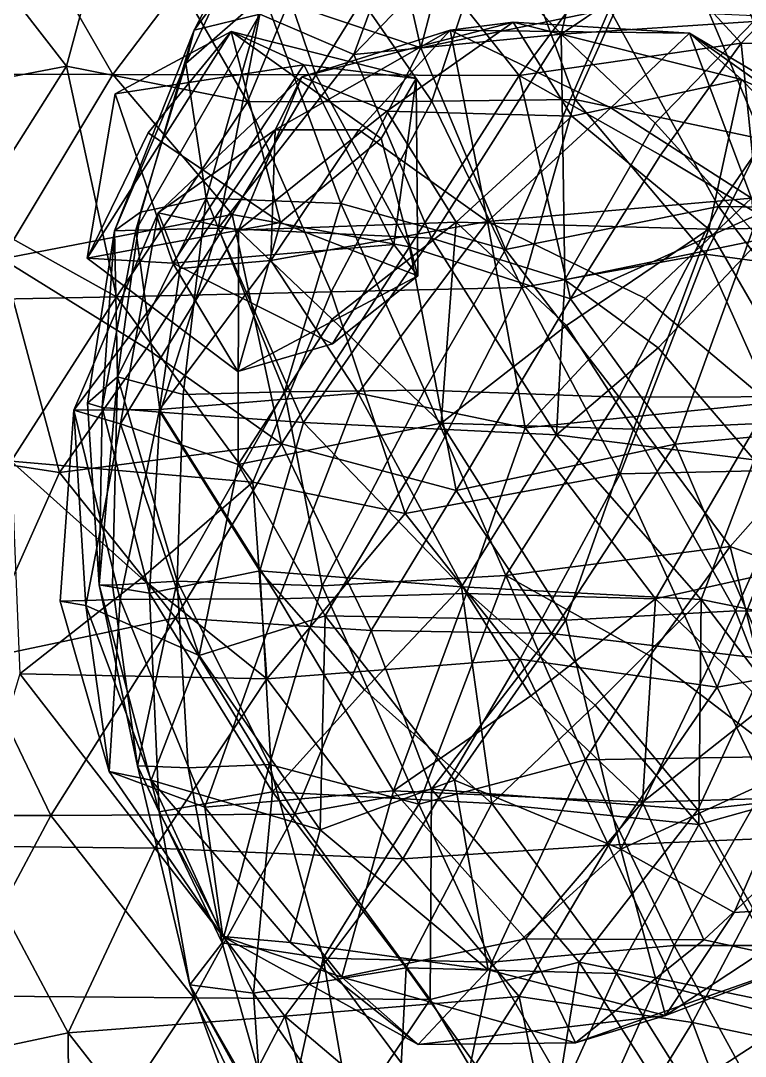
# Model space of a CAD drawing. Extents: x 373697 to 374058, y 6959904 to 6960301.
# Drawn here: x 373857.38 to 373874.76, y 6959919.87 to 6959944.7 of the extents above; entities that cross this region are included whole.
import ezdxf

# ---------------------------------------------------------------- set-up
doc = ezdxf.new("R2010")
doc.units = 0
doc.layers.add('Bht_Fk', color=7, linetype='CONTINUOUS')

msp = doc.modelspace()

# ---------------------------------------------------------------- linework, layer by layer
at = {"layer": 'Bht_Fk'}
for points in [[(373865.793, 6959949.265, 183.222), (373868.383, 6959949.431, 185.658), (373866.975, 6959944.047, 183.814)], [(373868.383, 6959949.431, 185.658), (373871.498, 6959944.982, 186.219), (373866.975, 6959944.047, 183.814)], [(373863.216, 6959945.32, 180.717), (373865.793, 6959949.265, 183.222), (373866.975, 6959944.047, 183.814)], [(373868.121, 6959946.745, 175.989), (373870.343, 6959944.377, 175.537), (373871.479, 6959949.186, 177.752)], [(373870.343, 6959944.377, 175.537), (373874.055, 6959946.879, 177.197), (373871.479, 6959949.186, 177.752)], [(373861.54, 6959944.476, 176.707), (373863.115, 6959944.861, 175.4), (373864.436, 6959948.428, 177.572)], [(373864.436, 6959948.428, 177.572), (373863.513, 6959948.296, 179.377), (373861.54, 6959944.476, 176.707)], [(373858.478, 6959943.61, 151.015), (373859.702, 6959948.144, 151.911), (373855.657, 6959947.233, 149.722)], [(373862.82, 6959942.758, 153.102), (373859.702, 6959948.144, 151.911), (373858.478, 6959943.61, 151.015)], [(373862.82, 6959942.758, 153.102), (373864.472, 6959946.765, 154.245), (373859.702, 6959948.144, 151.911)], [(373861.336, 6959943.672, 178.317), (373863.513, 6959948.296, 179.377), (373863.216, 6959945.32, 180.717)], [(373861.54, 6959944.476, 176.707), (373863.513, 6959948.296, 179.377), (373861.336, 6959943.672, 178.317)], [(373863.115, 6959944.861, 175.4), (373865.37, 6959943.889, 174.628), (373867.007, 6959948.341, 176.857)], [(373867.007, 6959948.341, 176.857), (373865.37, 6959943.889, 174.628), (373868.121, 6959946.745, 175.989)], [(373874.055, 6959946.879, 177.197), (373874.955, 6959944.682, 176.511), (373879.053, 6959948.173, 178.56)], [(373857.041, 6959947.835, 160.244), (373859.584, 6959943.409, 161.074), (373853.677, 6959943.422, 158.659)], [(373859.584, 6959943.409, 161.074), (373857.041, 6959947.835, 160.244), (373862.938, 6959947.841, 162.532)], [(373864.452, 6959943.406, 163.173), (373859.584, 6959943.409, 161.074), (373862.938, 6959947.841, 162.532)], [(373866.588, 6959946.845, 163.871), (373864.452, 6959943.406, 163.173), (373862.938, 6959947.841, 162.532)], [(373867.237, 6959942.774, 155.441), (373868.881, 6959947.68, 157.007), (373864.472, 6959946.765, 154.245)], [(373868.881, 6959947.68, 157.007), (373867.237, 6959942.774, 155.441), (373870.673, 6959942.812, 157.559)], [(373870.673, 6959942.812, 157.559), (373872.784, 6959947.508, 159.751), (373868.881, 6959947.68, 157.007)], [(373875.168, 6959941.857, 160.558), (373872.784, 6959947.508, 159.751), (373870.673, 6959942.812, 157.559)], [(373877.779, 6959947.429, 167.82), (373874.657, 6959944.164, 167.611), (373872.049, 6959947, 165.796)], [(373875.168, 6959941.857, 160.558), (373876.521, 6959946.867, 162.682), (373872.784, 6959947.508, 159.751)], [(373877.779, 6959947.429, 167.82), (373877.963, 6959944.147, 169.888), (373874.657, 6959944.164, 167.611)], [(373858.478, 6959943.61, 151.015), (373855.657, 6959947.233, 149.722), (373852.996, 6959942.563, 148.684)], [(373872.049, 6959947, 165.796), (373869.331, 6959943.386, 165.304), (373866.588, 6959946.845, 163.871)], [(373874.657, 6959944.164, 167.611), (373869.331, 6959943.386, 165.304), (373872.049, 6959947, 165.796)], [(373867.237, 6959942.774, 155.441), (373864.472, 6959946.765, 154.245), (373862.82, 6959942.758, 153.102)], [(373869.331, 6959943.386, 165.304), (373864.452, 6959943.406, 163.173), (373866.588, 6959946.845, 163.871)], [(373868.121, 6959946.745, 175.989), (373865.37, 6959943.889, 174.628), (373870.343, 6959944.377, 175.537)], [(373874.955, 6959944.682, 176.511), (373874.055, 6959946.879, 177.197), (373870.343, 6959944.377, 175.537)], [(373861.822, 6959940.449, 179.97), (373861.336, 6959943.672, 178.317), (373863.216, 6959945.32, 180.717)], [(373861.822, 6959940.449, 179.97), (373863.216, 6959945.32, 180.717), (373865.058, 6959940.319, 182.642)], [(373865.058, 6959940.319, 182.642), (373863.216, 6959945.32, 180.717), (373866.975, 6959944.047, 183.814)], [(373866.975, 6959944.047, 183.814), (373871.498, 6959944.982, 186.219), (373869.005, 6959939.217, 184.701)], [(373869.005, 6959939.217, 184.701), (373871.498, 6959944.982, 186.219), (373874.116, 6959940.249, 186.337)], [(373874.116, 6959940.249, 186.337), (373871.498, 6959944.982, 186.219), (373877.2, 6959944.72, 187.972)], [(373863.115, 6959944.861, 175.4), (373860.136, 6959939.679, 174.464), (373862.114, 6959939.729, 173.358)], [(373861.54, 6959944.476, 176.707), (373860.136, 6959939.679, 174.464), (373863.115, 6959944.861, 175.4)], [(373862.114, 6959939.729, 173.358), (373865.37, 6959943.889, 174.628), (373863.115, 6959944.861, 175.4)], [(373867.68, 6959944.474, 112.561), (373864.118, 6959943.352, 109.765), (373869.185, 6959944.666, 110.976)], [(373864.118, 6959943.352, 109.765), (373866.157, 6959942.528, 108.8), (373869.185, 6959944.666, 110.976)], [(373866.157, 6959942.528, 108.8), (373870.596, 6959942.415, 110.079), (373869.185, 6959944.666, 110.976)], [(373873.415, 6959944.403, 114.209), (373867.68, 6959944.474, 112.561), (373869.185, 6959944.666, 110.976)], [(373874.669, 6959943.295, 112.957), (373873.415, 6959944.403, 114.209), (373869.185, 6959944.666, 110.976)], [(373870.596, 6959942.415, 110.079), (373874.669, 6959943.295, 112.957), (373869.185, 6959944.666, 110.976)], [(373874.955, 6959944.682, 176.511), (373870.343, 6959944.377, 175.537), (373872.597, 6959942.24, 175.403)], [(373875.124, 6959939.452, 175.467), (373874.955, 6959944.682, 176.511), (373872.597, 6959942.24, 175.403)], [(373877.2, 6959944.72, 187.972), (373878.112, 6959940.186, 187.248), (373874.116, 6959940.249, 186.337)], [(373862.426, 6959944.444, 170.349), (373860.437, 6959942.01, 170.474), (373858.969, 6959939.009, 169.026)], [(373859.644, 6959942.947, 168.056), (373862.426, 6959944.444, 170.349), (373858.969, 6959939.009, 169.026)], [(373861.54, 6959944.476, 176.707), (373859.628, 6959939.658, 176.167), (373860.136, 6959939.679, 174.464)], [(373861.336, 6959943.672, 178.317), (373859.628, 6959939.658, 176.167), (373861.54, 6959944.476, 176.707)], [(373862.426, 6959944.444, 170.349), (373859.644, 6959942.947, 168.056), (373864.167, 6959943.644, 169.056)], [(373862.426, 6959944.444, 170.349), (373863.607, 6959939.865, 171.723), (373860.437, 6959942.01, 170.474)], [(373863.607, 6959939.865, 171.723), (373862.426, 6959944.444, 170.349), (373866.021, 6959941.873, 172.045)], [(373862.426, 6959944.444, 170.349), (373866.866, 6959943.319, 171.43), (373866.021, 6959941.873, 172.045)], [(373866.866, 6959943.319, 171.43), (373862.426, 6959944.444, 170.349), (373864.167, 6959943.644, 169.056)], [(373867.68, 6959944.474, 112.561), (373865.487, 6959942.087, 112.623), (373863.48, 6959942.082, 111.193)], [(373863.48, 6959942.082, 111.193), (373864.118, 6959943.352, 109.765), (373867.68, 6959944.474, 112.561)], [(373865.487, 6959942.087, 112.623), (373867.68, 6959944.474, 112.561), (373868.573, 6959939.886, 114.64)], [(373867.68, 6959944.474, 112.561), (373871.532, 6959942.61, 115.084), (373868.573, 6959939.886, 114.64)], [(373871.532, 6959942.61, 115.084), (373867.68, 6959944.474, 112.561), (373873.415, 6959944.403, 114.209)], [(373870.343, 6959944.377, 175.537), (373865.37, 6959943.889, 174.628), (373867.226, 6959939.488, 174.094)], [(373870.427, 6959938.483, 174.75), (373870.343, 6959944.377, 175.537), (373867.226, 6959939.488, 174.094)], [(373872.725, 6959941.474, 167.244), (373869.331, 6959943.386, 165.304), (373874.657, 6959944.164, 167.611)], [(373870.343, 6959944.377, 175.537), (373870.427, 6959938.483, 174.75), (373872.597, 6959942.24, 175.403)], [(373873.415, 6959944.403, 114.209), (373874.908, 6959940.449, 116.495), (373871.532, 6959942.61, 115.084)], [(373875.075, 6959940.063, 169.001), (373872.725, 6959941.474, 167.244), (373874.657, 6959944.164, 167.611)], [(373873.415, 6959944.403, 114.209), (373877.56, 6959941.931, 115.223), (373876.713, 6959942.063, 115.881)], [(373874.669, 6959943.295, 112.957), (373877.56, 6959941.931, 115.223), (373873.415, 6959944.403, 114.209)], [(373873.415, 6959944.403, 114.209), (373876.713, 6959942.063, 115.881), (373874.908, 6959940.449, 116.495)], [(373877.963, 6959944.147, 169.888), (373875.075, 6959940.063, 169.001), (373874.657, 6959944.164, 167.611)], [(373865.058, 6959940.319, 182.642), (373866.975, 6959944.047, 183.814), (373869.005, 6959939.217, 184.701)], [(373859.628, 6959939.658, 176.167), (373861.336, 6959943.672, 178.317), (373860.249, 6959940.108, 177.911)], [(373861.336, 6959943.672, 178.317), (373861.822, 6959940.449, 179.97), (373860.249, 6959940.108, 177.911)], [(373862.114, 6959939.729, 173.358), (373867.226, 6959939.488, 174.094), (373865.37, 6959943.889, 174.628)], [(373856.198, 6959940.014, 150.317), (373858.478, 6959943.61, 151.015), (373852.996, 6959942.563, 148.684)], [(373859.584, 6959943.409, 161.074), (373856.935, 6959938.987, 160.044), (373853.677, 6959943.422, 158.659)], [(373858.478, 6959943.61, 151.015), (373856.198, 6959940.014, 150.317), (373859.676, 6959938.077, 151.908)], [(373862.82, 6959942.758, 153.102), (373858.478, 6959943.61, 151.015), (373859.676, 6959938.077, 151.908)], [(373859.644, 6959942.947, 168.056), (373861.023, 6959938.889, 167.651), (373864.167, 6959943.644, 169.056)], [(373861.023, 6959938.889, 167.651), (373866.33, 6959939.333, 169.662), (373864.167, 6959943.644, 169.056)], [(373864.167, 6959943.644, 169.056), (373866.33, 6959939.333, 169.662), (373866.866, 6959943.319, 171.43)], [(373862.45, 6959940.052, 162.437), (373856.935, 6959938.987, 160.044), (373859.584, 6959943.409, 161.074)], [(373864.452, 6959943.406, 163.173), (373862.45, 6959940.052, 162.437), (373859.584, 6959943.409, 161.074)], [(373864.118, 6959943.352, 109.765), (373860.672, 6959940.096, 108.707), (373862.598, 6959939.678, 107.377)], [(373860.672, 6959940.096, 108.707), (373864.118, 6959943.352, 109.765), (373863.48, 6959942.082, 111.193)], [(373864.452, 6959943.406, 163.173), (373866.7, 6959939.278, 164.534), (373862.45, 6959940.052, 162.437)], [(373866.157, 6959942.528, 108.8), (373864.118, 6959943.352, 109.765), (373862.598, 6959939.678, 107.377)], [(373866.7, 6959939.278, 164.534), (373864.452, 6959943.406, 163.173), (373869.331, 6959943.386, 165.304)], [(373866.903, 6959938.583, 171.67), (373866.021, 6959941.873, 172.045), (373866.866, 6959943.319, 171.43)], [(373866.866, 6959943.319, 171.43), (373866.33, 6959939.333, 169.662), (373866.903, 6959938.583, 171.67)], [(373866.7, 6959939.278, 164.534), (373869.331, 6959943.386, 165.304), (373870.56, 6959938.029, 166.562)], [(373872.725, 6959941.474, 167.244), (373870.56, 6959938.029, 166.562), (373869.331, 6959943.386, 165.304)], [(373874.669, 6959943.295, 112.957), (373870.596, 6959942.415, 110.079), (373873.88, 6959939.705, 110.764)], [(373878.093, 6959939.775, 113.681), (373874.669, 6959943.295, 112.957), (373873.88, 6959939.705, 110.764)], [(373874.669, 6959943.295, 112.957), (373878.093, 6959939.775, 113.681), (373877.56, 6959941.931, 115.223)], [(373859.644, 6959942.947, 168.056), (373858.969, 6959939.009, 169.026), (373861.023, 6959938.889, 167.651)], [(373862.82, 6959942.758, 153.102), (373859.676, 6959938.077, 151.908), (373864.826, 6959938.196, 154.117)], [(373864.826, 6959938.196, 154.117), (373867.237, 6959942.774, 155.441), (373862.82, 6959942.758, 153.102)], [(373869.395, 6959938.3, 156.519), (373867.237, 6959942.774, 155.441), (373864.826, 6959938.196, 154.117)], [(373869.395, 6959938.3, 156.519), (373870.673, 6959942.812, 157.559), (373867.237, 6959942.774, 155.441)], [(373873.803, 6959939.102, 159.309), (373870.673, 6959942.812, 157.559), (373869.395, 6959938.3, 156.519)], [(373875.168, 6959941.857, 160.558), (373870.673, 6959942.812, 157.559), (373873.803, 6959939.102, 159.309)], [(373867.823, 6959939.873, 108.349), (373866.157, 6959942.528, 108.8), (373862.598, 6959939.678, 107.377)], [(373866.157, 6959942.528, 108.8), (373867.823, 6959939.873, 108.349), (373870.596, 6959942.415, 110.079)], [(373871.532, 6959942.61, 115.084), (373874.908, 6959940.449, 116.495), (373868.573, 6959939.886, 114.64)], [(373870.596, 6959942.415, 110.079), (373867.823, 6959939.873, 108.349), (373873.88, 6959939.705, 110.764)], [(373875.124, 6959939.452, 175.467), (373872.597, 6959942.24, 175.403), (373870.427, 6959938.483, 174.75)], [(373858.969, 6959939.009, 169.026), (373860.437, 6959942.01, 170.474), (373863.607, 6959939.865, 171.723)], [(373860.672, 6959940.096, 108.707), (373863.48, 6959942.082, 111.193), (373861.201, 6959938.759, 110.452)], [(373861.201, 6959938.759, 110.452), (373863.48, 6959942.082, 111.193), (373863.377, 6959938.952, 112.098)], [(373863.377, 6959938.952, 112.098), (373865.487, 6959942.087, 112.623), (373868.573, 6959939.886, 114.64)], [(373863.377, 6959938.952, 112.098), (373863.48, 6959942.082, 111.193), (373865.487, 6959942.087, 112.623)], [(373863.607, 6959939.865, 171.723), (373866.021, 6959941.873, 172.045), (373866.903, 6959938.583, 171.67)], [(373875.168, 6959941.857, 160.558), (373873.803, 6959939.102, 159.309), (373878.737, 6959938.432, 162.521)], [(373870.56, 6959938.029, 166.562), (373872.725, 6959941.474, 167.244), (373875.075, 6959940.063, 169.001)], [(373861.822, 6959940.449, 179.97), (373861.272, 6959935.738, 179.781), (373859.697, 6959936.161, 177.657)], [(373860.249, 6959940.108, 177.911), (373861.822, 6959940.449, 179.97), (373859.697, 6959936.161, 177.657)], [(373861.822, 6959940.449, 179.97), (373863.705, 6959935.803, 181.824), (373861.272, 6959935.738, 179.781)], [(373863.705, 6959935.803, 181.824), (373861.822, 6959940.449, 179.97), (373865.058, 6959940.319, 182.642)], [(373868.573, 6959939.886, 114.64), (373874.908, 6959940.449, 116.495), (373872.361, 6959938.038, 116.322)], [(373874.908, 6959940.449, 116.495), (373875.339, 6959935.536, 117.243), (373872.361, 6959938.038, 116.322)], [(373867.063, 6959935.841, 183.911), (373863.705, 6959935.803, 181.824), (373865.058, 6959940.319, 182.642)], [(373867.063, 6959935.841, 183.911), (373865.058, 6959940.319, 182.642), (373869.005, 6959939.217, 184.701)], [(373871.732, 6959935.674, 185.901), (373869.005, 6959939.217, 184.701), (373874.116, 6959940.249, 186.337)], [(373871.732, 6959935.674, 185.901), (373874.116, 6959940.249, 186.337), (373877.577, 6959935.686, 187.732)], [(373874.116, 6959940.249, 186.337), (373878.112, 6959940.186, 187.248), (373877.577, 6959935.686, 187.732)], [(373856.198, 6959940.014, 150.317), (373853.639, 6959937.96, 149.893), (373859.676, 6959938.077, 151.908)], [(373856.935, 6959938.987, 160.044), (373862.45, 6959940.052, 162.437), (373860.397, 6959936.842, 161.827)], [(373858.651, 6959935.362, 107.882), (373860.672, 6959940.096, 108.707), (373861.201, 6959938.759, 110.452)], [(373858.651, 6959935.362, 107.882), (373859.767, 6959935.032, 106.479), (373860.672, 6959940.096, 108.707)], [(373859.628, 6959939.658, 176.167), (373860.249, 6959940.108, 177.911), (373859.697, 6959936.161, 177.657)], [(373860.672, 6959940.096, 108.707), (373859.767, 6959935.032, 106.479), (373862.598, 6959939.678, 107.377)], [(373860.397, 6959936.842, 161.827), (373862.45, 6959940.052, 162.437), (373863.634, 6959934.553, 163.673)], [(373862.45, 6959940.052, 162.437), (373866.7, 6959939.278, 164.534), (373863.634, 6959934.553, 163.673)], [(373875.075, 6959940.063, 169.001), (373873.072, 6959934.546, 167.969), (373870.56, 6959938.029, 166.562)], [(373875.075, 6959940.063, 169.001), (373877.198, 6959934.933, 170.967), (373873.072, 6959934.546, 167.969)], [(373858.969, 6959939.009, 169.026), (373863.607, 6959939.865, 171.723), (373862.583, 6959936.285, 169.865)], [(373860.136, 6959939.679, 174.464), (373860.718, 6959935.31, 173.424), (373862.114, 6959939.729, 173.358)], [(373862.114, 6959939.729, 173.358), (373860.718, 6959935.31, 173.424), (373864.156, 6959935.069, 173.531)], [(373862.114, 6959939.729, 173.358), (373864.156, 6959935.069, 173.531), (373867.226, 6959939.488, 174.094)], [(373863.607, 6959939.865, 171.723), (373866.903, 6959938.583, 171.67), (373862.583, 6959936.285, 169.865)], [(373864.847, 6959937.543, 107.114), (373867.823, 6959939.873, 108.349), (373862.598, 6959939.678, 107.377)], [(373865.469, 6959935.772, 113.617), (373863.377, 6959938.952, 112.098), (373868.573, 6959939.886, 114.64)], [(373867.459, 6959935.046, 107.472), (373867.823, 6959939.873, 108.349), (373864.847, 6959937.543, 107.114)], [(373868.573, 6959939.886, 114.64), (373869.475, 6959934.941, 115.468), (373865.469, 6959935.772, 113.617)], [(373867.459, 6959935.046, 107.472), (373870.47, 6959937.389, 108.754), (373867.823, 6959939.873, 108.349)], [(373867.823, 6959939.873, 108.349), (373870.47, 6959937.389, 108.754), (373873.88, 6959939.705, 110.764)], [(373868.573, 6959939.886, 114.64), (373872.361, 6959938.038, 116.322), (373869.475, 6959934.941, 115.468)], [(373870.47, 6959937.389, 108.754), (373872.077, 6959934.902, 109.109), (373873.88, 6959939.705, 110.764)], [(373872.077, 6959934.902, 109.109), (373876.545, 6959935.107, 111.422), (373873.88, 6959939.705, 110.764)], [(373876.545, 6959935.107, 111.422), (373878.093, 6959939.775, 113.681), (373873.88, 6959939.705, 110.764)], [(373858.978, 6959935.528, 175.733), (373859.628, 6959939.658, 176.167), (373859.697, 6959936.161, 177.657)], [(373858.978, 6959935.528, 175.733), (373859.332, 6959935.427, 174.454), (373859.628, 6959939.658, 176.167)], [(373859.332, 6959935.427, 174.454), (373860.718, 6959935.31, 173.424), (373860.136, 6959939.679, 174.464)], [(373859.628, 6959939.658, 176.167), (373859.332, 6959935.427, 174.454), (373860.136, 6959939.679, 174.464)], [(373859.767, 6959935.032, 106.479), (373862.593, 6959934.058, 106.334), (373862.598, 6959939.678, 107.377)], [(373862.593, 6959934.058, 106.334), (373864.847, 6959937.543, 107.114), (373862.598, 6959939.678, 107.377)], [(373864.156, 6959935.069, 173.531), (373870.225, 6959934.768, 175.01), (373867.226, 6959939.488, 174.094)], [(373870.225, 6959934.768, 175.01), (373870.427, 6959938.483, 174.75), (373867.226, 6959939.488, 174.094)], [(373872.665, 6959936.854, 175.293), (373875.124, 6959939.452, 175.467), (373870.427, 6959938.483, 174.75)], [(373874.973, 6959934.169, 176.144), (373875.124, 6959939.452, 175.467), (373872.665, 6959936.854, 175.293)], [(373866.33, 6959939.333, 169.662), (373861.023, 6959938.889, 167.651), (373864.855, 6959936.951, 169.762)], [(373866.7, 6959939.278, 164.534), (373867.825, 6959933.438, 165.552), (373863.634, 6959934.553, 163.673)], [(373866.33, 6959939.333, 169.662), (373864.855, 6959936.951, 169.762), (373866.903, 6959938.583, 171.67)], [(373866.7, 6959939.278, 164.534), (373870.56, 6959938.029, 166.562), (373867.825, 6959933.438, 165.552)], [(373867.063, 6959935.841, 183.911), (373869.005, 6959939.217, 184.701), (373871.732, 6959935.674, 185.901)], [(373856.935, 6959938.987, 160.044), (373858.308, 6959933.869, 161.388), (373854.226, 6959934.493, 159.304)], [(373860.397, 6959936.842, 161.827), (373858.308, 6959933.869, 161.388), (373856.935, 6959938.987, 160.044)], [(373858.969, 6959939.009, 169.026), (373862.583, 6959936.285, 169.865), (373861.023, 6959938.889, 167.651)], [(373860.704, 6959935.374, 110.61), (373863.377, 6959938.952, 112.098), (373865.469, 6959935.772, 113.617)], [(373860.704, 6959935.374, 110.61), (373861.201, 6959938.759, 110.452), (373863.377, 6959938.952, 112.098)], [(373871.755, 6959933.838, 157.793), (373873.803, 6959939.102, 159.309), (373869.395, 6959938.3, 156.519)], [(373873.803, 6959939.102, 159.309), (373871.755, 6959933.838, 157.793), (373876.111, 6959933.933, 160.468)], [(373873.803, 6959939.102, 159.309), (373876.111, 6959933.933, 160.468), (373878.737, 6959938.432, 162.521)], [(373860.704, 6959935.374, 110.61), (373858.651, 6959935.362, 107.882), (373861.201, 6959938.759, 110.452)], [(373861.023, 6959938.889, 167.651), (373862.583, 6959936.285, 169.865), (373864.855, 6959936.951, 169.762)], [(373866.903, 6959938.583, 171.67), (373864.855, 6959936.951, 169.762), (373862.583, 6959936.285, 169.865)], [(373872.665, 6959936.854, 175.293), (373870.427, 6959938.483, 174.75), (373870.225, 6959934.768, 175.01)], [(373869.395, 6959938.3, 156.519), (373864.826, 6959938.196, 154.117), (373866.599, 6959932.879, 155.141)], [(373869.395, 6959938.3, 156.519), (373866.599, 6959932.879, 155.141), (373871.755, 6959933.838, 157.793)], [(373857.144, 6959934.137, 151.761), (373859.676, 6959938.077, 151.908), (373853.639, 6959937.96, 149.893)], [(373859.676, 6959938.077, 151.908), (373857.144, 6959934.137, 151.761), (373862.945, 6959933.634, 153.601)], [(373864.826, 6959938.196, 154.117), (373859.676, 6959938.077, 151.908), (373862.945, 6959933.634, 153.601)], [(373866.599, 6959932.879, 155.141), (373864.826, 6959938.196, 154.117), (373862.945, 6959933.634, 153.601)], [(373873.072, 6959934.546, 167.969), (373867.825, 6959933.438, 165.552), (373870.56, 6959938.029, 166.562)], [(373869.475, 6959934.941, 115.468), (373872.361, 6959938.038, 116.322), (373875.339, 6959935.536, 117.243)], [(373867.459, 6959935.046, 107.472), (373864.847, 6959937.543, 107.114), (373862.593, 6959934.058, 106.334)], [(373872.077, 6959934.902, 109.109), (373870.47, 6959937.389, 108.754), (373867.459, 6959935.046, 107.472)], [(373858.308, 6959933.869, 161.388), (373860.397, 6959936.842, 161.827), (373863.634, 6959934.553, 163.673)], [(373874.973, 6959934.169, 176.144), (373872.665, 6959936.854, 175.293), (373870.225, 6959934.768, 175.01)], [(373859.255, 6959931.173, 175.658), (373858.978, 6959935.528, 175.733), (373859.697, 6959936.161, 177.657)], [(373859.255, 6959931.173, 175.658), (373859.697, 6959936.161, 177.657), (373859.579, 6959931.164, 177.481)], [(373859.579, 6959931.164, 177.481), (373859.697, 6959936.161, 177.657), (373861.126, 6959931.262, 179.632)], [(373859.697, 6959936.161, 177.657), (373861.272, 6959935.738, 179.781), (373861.126, 6959931.262, 179.632)], [(373863.569, 6959930.835, 112.546), (373860.704, 6959935.374, 110.61), (373865.469, 6959935.772, 113.617)], [(373863.705, 6959935.803, 181.824), (373864.605, 6959931.147, 182.586), (373861.126, 6959931.262, 179.632)], [(373861.272, 6959935.738, 179.781), (373863.705, 6959935.803, 181.824), (373861.126, 6959931.262, 179.632)], [(373863.569, 6959930.835, 112.546), (373865.469, 6959935.772, 113.617), (373868.071, 6959930.964, 114.816)], [(373863.705, 6959935.803, 181.824), (373867.063, 6959935.841, 183.911), (373864.605, 6959931.147, 182.586)], [(373867.063, 6959935.841, 183.911), (373869.014, 6959931.396, 185.23), (373864.605, 6959931.147, 182.586)], [(373865.469, 6959935.772, 113.617), (373869.475, 6959934.941, 115.468), (373868.071, 6959930.964, 114.816)], [(373867.063, 6959935.841, 183.911), (373871.732, 6959935.674, 185.901), (373869.014, 6959931.396, 185.23)], [(373859.332, 6959935.427, 174.454), (373858.978, 6959935.528, 175.733), (373859.255, 6959931.173, 175.658)], [(373871.732, 6959935.674, 185.901), (373874.392, 6959932.093, 187.488), (373869.014, 6959931.396, 185.23)], [(373869.475, 6959934.941, 115.468), (373875.339, 6959935.536, 117.243), (373872.601, 6959930.836, 116.462)], [(373874.392, 6959932.093, 187.488), (373871.732, 6959935.674, 185.901), (373877.577, 6959935.686, 187.732)], [(373875.339, 6959935.536, 117.243), (373877.442, 6959931.913, 117.571), (373872.601, 6959930.836, 116.462)], [(373874.392, 6959932.093, 187.488), (373877.577, 6959935.686, 187.732), (373878.219, 6959930.7, 189.375)], [(373858.325, 6959930.781, 107.723), (373858.651, 6959935.362, 107.882), (373859.765, 6959930.82, 109.791)], [(373858.325, 6959930.781, 107.723), (373858.94, 6959930.676, 106.51), (373858.651, 6959935.362, 107.882)], [(373859.765, 6959930.82, 109.791), (373858.651, 6959935.362, 107.882), (373860.704, 6959935.374, 110.61)], [(373859.767, 6959935.032, 106.479), (373858.651, 6959935.362, 107.882), (373858.94, 6959930.676, 106.51)], [(373859.332, 6959935.427, 174.454), (373859.255, 6959931.173, 175.658), (373860.464, 6959930.976, 174.295)], [(373860.464, 6959930.976, 174.295), (373860.718, 6959935.31, 173.424), (373859.332, 6959935.427, 174.454)], [(373863.569, 6959930.835, 112.546), (373859.765, 6959930.82, 109.791), (373860.704, 6959935.374, 110.61)], [(373863.11, 6959931.508, 174.005), (373860.718, 6959935.31, 173.424), (373860.464, 6959930.976, 174.295)], [(373860.718, 6959935.31, 173.424), (373863.11, 6959931.508, 174.005), (373864.156, 6959935.069, 173.531)], [(373858.94, 6959930.676, 106.51), (373861.66, 6959929.48, 106.177), (373859.767, 6959935.032, 106.479)], [(373861.66, 6959929.48, 106.177), (373862.593, 6959934.058, 106.334), (373859.767, 6959935.032, 106.479)], [(373864.68, 6959930.427, 106.581), (373867.459, 6959935.046, 107.472), (373862.593, 6959934.058, 106.334)], [(373863.11, 6959931.508, 174.005), (373867.95, 6959931.127, 175.086), (373864.156, 6959935.069, 173.531)], [(373867.95, 6959931.127, 175.086), (373870.225, 6959934.768, 175.01), (373864.156, 6959935.069, 173.531)], [(373870.454, 6959930.321, 108.315), (373867.459, 6959935.046, 107.472), (373864.68, 6959930.427, 106.581)], [(373870.454, 6959930.321, 108.315), (373872.077, 6959934.902, 109.109), (373867.459, 6959935.046, 107.472)], [(373874.52, 6959930.547, 110.149), (373876.545, 6959935.107, 111.422), (373872.077, 6959934.902, 109.109)], [(373876.545, 6959935.107, 111.422), (373874.52, 6959930.547, 110.149), (373879.402, 6959930.494, 113.335)], [(373873.697, 6959930.821, 176.561), (373870.225, 6959934.768, 175.01), (373867.95, 6959931.127, 175.086)], [(373868.071, 6959930.964, 114.816), (373869.475, 6959934.941, 115.468), (373872.601, 6959930.836, 116.462)], [(373873.697, 6959930.821, 176.561), (373874.973, 6959934.169, 176.144), (373870.225, 6959934.768, 175.01)], [(373870.454, 6959930.321, 108.315), (373874.52, 6959930.547, 110.149), (373872.077, 6959934.902, 109.109)], [(373873.072, 6959934.546, 167.969), (373877.198, 6959934.933, 170.967), (373875.286, 6959929.387, 168.832)], [(373854.226, 6959934.493, 159.304), (373858.308, 6959933.869, 161.388), (373856.297, 6959929.376, 161.064)], [(373858.308, 6959933.869, 161.388), (373863.634, 6959934.553, 163.673), (373861.092, 6959930.384, 163.086)], [(373865.783, 6959930.077, 164.839), (373861.092, 6959930.384, 163.086), (373863.634, 6959934.553, 163.673)], [(373867.825, 6959933.438, 165.552), (373865.783, 6959930.077, 164.839), (373863.634, 6959934.553, 163.673)], [(373873.072, 6959934.546, 167.969), (373870.105, 6959930.007, 166.382), (373867.825, 6959933.438, 165.552)], [(373870.105, 6959930.007, 166.382), (373873.072, 6959934.546, 167.969), (373875.286, 6959929.387, 168.832)], [(373860.276, 6959931.333, 153.022), (373857.144, 6959934.137, 151.761), (373857.354, 6959929.035, 152.859)], [(373860.276, 6959931.333, 153.022), (373862.945, 6959933.634, 153.601), (373857.144, 6959934.137, 151.761)], [(373861.66, 6959929.48, 106.177), (373864.68, 6959930.427, 106.581), (373862.593, 6959934.058, 106.334)], [(373874.973, 6959934.169, 176.144), (373873.697, 6959930.821, 176.561), (373878.267, 6959929.895, 177.228)], [(373861.092, 6959930.384, 163.086), (373856.297, 6959929.376, 161.064), (373858.308, 6959933.869, 161.388)], [(373871.755, 6959933.838, 157.793), (373866.599, 6959932.879, 155.141), (373869.359, 6959929.389, 156.537)], [(373874.082, 6959928.716, 159.12), (373871.755, 6959933.838, 157.793), (373869.359, 6959929.389, 156.537)], [(373871.755, 6959933.838, 157.793), (373874.082, 6959928.716, 159.12), (373876.111, 6959933.933, 160.468)], [(373876.111, 6959933.933, 160.468), (373874.082, 6959928.716, 159.12), (373878.098, 6959929.448, 161.532)], [(373862.945, 6959933.634, 153.601), (373860.276, 6959931.333, 153.022), (373863.283, 6959928.919, 154.142)], [(373866.599, 6959932.879, 155.141), (373862.945, 6959933.634, 153.601), (373863.283, 6959928.919, 154.142)], [(373867.825, 6959933.438, 165.552), (373870.105, 6959930.007, 166.382), (373865.783, 6959930.077, 164.839)], [(373869.359, 6959929.389, 156.537), (373866.599, 6959932.879, 155.141), (373863.283, 6959928.919, 154.142)], [(373869.014, 6959931.396, 185.23), (373874.392, 6959932.093, 187.488), (373872.467, 6959929.472, 187.158)], [(373874.392, 6959932.093, 187.488), (373875.633, 6959927.053, 188.942), (373872.467, 6959929.472, 187.158)], [(373874.392, 6959932.093, 187.488), (373878.219, 6959930.7, 189.375), (373875.633, 6959927.053, 188.942)], [(373877.442, 6959931.913, 117.571), (373875.251, 6959928.291, 116.87), (373872.601, 6959930.836, 116.462)], [(373863.11, 6959931.508, 174.005), (373860.464, 6959930.976, 174.295), (373863.416, 6959926.21, 175.019)], [(373863.11, 6959931.508, 174.005), (373865.625, 6959928.657, 174.954), (373867.95, 6959931.127, 175.086)], [(373865.625, 6959928.657, 174.954), (373863.11, 6959931.508, 174.005), (373863.416, 6959926.21, 175.019)], [(373863.283, 6959928.919, 154.142), (373860.276, 6959931.333, 153.022), (373857.354, 6959929.035, 152.859)], [(373860.177, 6959926.828, 177.594), (373859.579, 6959931.164, 177.481), (373861.126, 6959931.262, 179.632)], [(373860.177, 6959926.828, 177.594), (373861.126, 6959931.262, 179.632), (373861.397, 6959926.784, 179.579)], [(373863.341, 6959926.86, 181.551), (373861.126, 6959931.262, 179.632), (373864.605, 6959931.147, 182.586)], [(373861.126, 6959931.262, 179.632), (373863.341, 6959926.86, 181.551), (373861.397, 6959926.784, 179.579)], [(373864.605, 6959931.147, 182.586), (373869.014, 6959931.396, 185.23), (373866.925, 6959925.911, 184.233)], [(373869.014, 6959931.396, 185.23), (373870.925, 6959926.972, 186.644), (373866.925, 6959925.911, 184.233)], [(373872.467, 6959929.472, 187.158), (373870.925, 6959926.972, 186.644), (373869.014, 6959931.396, 185.23)], [(373859.255, 6959931.173, 175.658), (373859.579, 6959931.164, 177.481), (373860.177, 6959926.828, 177.594)], [(373860.701, 6959925.725, 175.689), (373859.255, 6959931.173, 175.658), (373860.177, 6959926.828, 177.594)], [(373860.464, 6959930.976, 174.295), (373859.255, 6959931.173, 175.658), (373860.701, 6959925.725, 175.689)], [(373866.925, 6959925.911, 184.233), (373863.341, 6959926.86, 181.551), (373864.605, 6959931.147, 182.586)], [(373868.677, 6959925.927, 176.049), (373867.95, 6959931.127, 175.086), (373865.625, 6959928.657, 174.954)], [(373871.153, 6959928.286, 176.416), (373867.95, 6959931.127, 175.086), (373868.677, 6959925.927, 176.049)], [(373871.153, 6959928.286, 176.416), (373873.697, 6959930.821, 176.561), (373867.95, 6959931.127, 175.086)], [(373859.496, 6959926.694, 108.17), (373858.325, 6959930.781, 107.723), (373859.765, 6959930.82, 109.791)], [(373859.496, 6959926.694, 108.17), (373858.94, 6959930.676, 106.51), (373858.325, 6959930.781, 107.723)], [(373861.79, 6959925.84, 110.495), (373859.496, 6959926.694, 108.17), (373859.765, 6959930.82, 109.791)], [(373861.79, 6959925.84, 110.495), (373859.765, 6959930.82, 109.791), (373863.569, 6959930.835, 112.546)], [(373860.464, 6959930.976, 174.295), (373860.701, 6959925.725, 175.689), (373863.416, 6959926.21, 175.019)], [(373861.79, 6959925.84, 110.495), (373863.569, 6959930.835, 112.546), (373866.319, 6959926.231, 113.376)], [(373866.319, 6959926.231, 113.376), (373863.569, 6959930.835, 112.546), (373868.071, 6959930.964, 114.816)], [(373866.319, 6959926.231, 113.376), (373868.071, 6959930.964, 114.816), (373869.611, 6959928.511, 115.202)], [(373869.611, 6959928.511, 115.202), (373868.071, 6959930.964, 114.816), (373872.601, 6959930.836, 116.462)], [(373869.611, 6959928.511, 115.202), (373872.601, 6959930.836, 116.462), (373872.294, 6959925.957, 115.671)], [(373873.697, 6959930.821, 176.561), (373871.153, 6959928.286, 176.416), (373873.64, 6959925.422, 177.341)], [(373872.294, 6959925.957, 115.671), (373872.601, 6959930.836, 116.462), (373875.251, 6959928.291, 116.87)], [(373873.64, 6959925.422, 177.341), (373877.075, 6959926.386, 177.662), (373873.697, 6959930.821, 176.561)], [(373877.075, 6959926.386, 177.662), (373878.267, 6959929.895, 177.228), (373873.697, 6959930.821, 176.561)], [(373860.502, 6959926.491, 106.646), (373858.94, 6959930.676, 106.51), (373859.496, 6959926.694, 108.17)], [(373860.502, 6959926.491, 106.646), (373861.66, 6959929.48, 106.177), (373858.94, 6959930.676, 106.51)], [(373874.52, 6959930.547, 110.149), (373870.454, 6959930.321, 108.315), (373871.774, 6959924.836, 109.361)], [(373875.989, 6959926.766, 111.245), (373874.52, 6959930.547, 110.149), (373871.774, 6959924.836, 109.361)], [(373874.52, 6959930.547, 110.149), (373875.989, 6959926.766, 111.245), (373879.402, 6959930.494, 113.335)], [(373856.297, 6959929.376, 161.064), (373861.092, 6959930.384, 163.086), (373858.103, 6959925.644, 162.043)], [(373858.103, 6959925.644, 162.043), (373861.092, 6959930.384, 163.086), (373863.952, 6959925.674, 164.173)], [(373861.092, 6959930.384, 163.086), (373865.783, 6959930.077, 164.839), (373863.952, 6959925.674, 164.173)], [(373864.68, 6959930.427, 106.581), (373861.66, 6959929.48, 106.177), (373864.556, 6959925.293, 107.003)], [(373864.556, 6959925.293, 107.003), (373867.782, 6959926.49, 107.643), (373864.68, 6959930.427, 106.581)], [(373867.782, 6959926.49, 107.643), (373870.454, 6959930.321, 108.315), (373864.68, 6959930.427, 106.581)], [(373867.782, 6959926.49, 107.643), (373871.774, 6959924.836, 109.361), (373870.454, 6959930.321, 108.315)], [(373865.783, 6959930.077, 164.839), (373867.226, 6959926.268, 165.211), (373863.952, 6959925.674, 164.173)], [(373865.783, 6959930.077, 164.839), (373870.105, 6959930.007, 166.382), (373867.226, 6959926.268, 165.211)], [(373870.105, 6959930.007, 166.382), (373873.616, 6959925.776, 167.57), (373867.226, 6959926.268, 165.211)], [(373875.286, 6959929.387, 168.832), (373873.616, 6959925.776, 167.57), (373870.105, 6959930.007, 166.382)], [(373856.297, 6959929.376, 161.064), (373858.103, 6959925.644, 162.043), (373853.371, 6959925.643, 159.604)], [(373861.66, 6959929.48, 106.177), (373860.502, 6959926.491, 106.646), (373864.556, 6959925.293, 107.003)], [(373866.542, 6959924.599, 155.553), (373869.359, 6959929.389, 156.537), (373863.283, 6959928.919, 154.142)], [(373871.479, 6959924.929, 157.757), (373869.359, 6959929.389, 156.537), (373866.542, 6959924.599, 155.553)], [(373871.479, 6959924.929, 157.757), (373874.082, 6959928.716, 159.12), (373869.359, 6959929.389, 156.537)], [(373875.633, 6959927.053, 188.942), (373870.925, 6959926.972, 186.644), (373872.467, 6959929.472, 187.158)], [(373878.612, 6959926.331, 170.737), (373873.616, 6959925.776, 167.57), (373875.286, 6959929.387, 168.832)], [(373874.082, 6959928.716, 159.12), (373875.826, 6959925.113, 160.193), (373878.098, 6959929.448, 161.532)], [(373856.122, 6959924.904, 153.276), (373860.595, 6959924.857, 153.798), (373857.354, 6959929.035, 152.859)], [(373860.595, 6959924.857, 153.798), (373863.283, 6959928.919, 154.142), (373857.354, 6959929.035, 152.859)], [(373866.542, 6959924.599, 155.553), (373863.283, 6959928.919, 154.142), (373860.595, 6959924.857, 153.798)], [(373863.416, 6959926.21, 175.019), (373868.677, 6959925.927, 176.049), (373865.625, 6959928.657, 174.954)], [(373875.826, 6959925.113, 160.193), (373874.082, 6959928.716, 159.12), (373871.479, 6959924.929, 157.757)], [(373872.294, 6959925.957, 115.671), (373866.319, 6959926.231, 113.376), (373869.611, 6959928.511, 115.202)], [(373871.153, 6959928.286, 176.416), (373868.677, 6959925.927, 176.049), (373873.64, 6959925.422, 177.341)], [(373875.251, 6959928.291, 116.87), (373877.47, 6959926.114, 116.606), (373872.294, 6959925.957, 115.671)], [(373875.633, 6959927.053, 188.942), (373873.051, 6959922.523, 187.872), (373870.925, 6959926.972, 186.644)], [(373877.819, 6959922.523, 190.079), (373873.051, 6959922.523, 187.872), (373875.633, 6959927.053, 188.942)], [(373862.21, 6959922.584, 179.753), (373860.177, 6959926.828, 177.594), (373861.397, 6959926.784, 179.579)], [(373861.432, 6959921.579, 177.52), (373860.177, 6959926.828, 177.594), (373862.21, 6959922.584, 179.753)], [(373860.701, 6959925.725, 175.689), (373860.177, 6959926.828, 177.594), (373861.432, 6959921.579, 177.52)], [(373862.21, 6959922.584, 179.753), (373861.397, 6959926.784, 179.579), (373863.341, 6959926.86, 181.551)], [(373862.21, 6959922.584, 179.753), (373863.341, 6959926.86, 181.551), (373864.635, 6959922.222, 182.267)], [(373863.341, 6959926.86, 181.551), (373866.925, 6959925.911, 184.233), (373864.635, 6959922.222, 182.267)], [(373866.925, 6959925.911, 184.233), (373870.925, 6959926.972, 186.644), (373868.674, 6959922.121, 185.271)], [(373870.925, 6959926.972, 186.644), (373873.051, 6959922.523, 187.872), (373868.674, 6959922.121, 185.271)], [(373859.496, 6959926.694, 108.17), (373861.79, 6959925.84, 110.495), (373862.224, 6959922.739, 108.846)], [(373860.502, 6959926.491, 106.646), (373859.496, 6959926.694, 108.17), (373862.224, 6959922.739, 108.846)], [(373874.49, 6959923.311, 111.126), (373875.989, 6959926.766, 111.245), (373871.774, 6959924.836, 109.361)], [(373876.818, 6959923.458, 112.827), (373875.989, 6959926.766, 111.245), (373874.49, 6959923.311, 111.126)], [(373863.836, 6959922.598, 107.771), (373860.502, 6959926.491, 106.646), (373862.224, 6959922.739, 108.846)], [(373864.556, 6959925.293, 107.003), (373860.502, 6959926.491, 106.646), (373863.836, 6959922.598, 107.771)], [(373867.782, 6959926.49, 107.643), (373864.556, 6959925.293, 107.003), (373868.586, 6959921.938, 108.883)], [(373871.774, 6959924.836, 109.361), (373867.782, 6959926.49, 107.643), (373868.586, 6959921.938, 108.883)], [(373878.612, 6959926.331, 170.737), (373876.29, 6959920.988, 168.422), (373873.616, 6959925.776, 167.57)], [(373876.365, 6959920.634, 177.867), (373877.075, 6959926.386, 177.662), (373873.64, 6959925.422, 177.341)], [(373860.701, 6959925.725, 175.689), (373862.957, 6959921.378, 176.02), (373863.416, 6959926.21, 175.019)], [(373865.081, 6959921.763, 111.109), (373861.79, 6959925.84, 110.495), (373866.319, 6959926.231, 113.376)], [(373862.957, 6959921.378, 176.02), (373866.626, 6959921.987, 175.984), (373863.416, 6959926.21, 175.019)], [(373863.416, 6959926.21, 175.019), (373866.626, 6959921.987, 175.984), (373868.677, 6959925.927, 176.049)], [(373867.197, 6959921.225, 164.873), (373863.952, 6959925.674, 164.173), (373867.226, 6959926.268, 165.211)], [(373869.486, 6959922.682, 113.786), (373865.081, 6959921.763, 111.109), (373866.319, 6959926.231, 113.376)], [(373866.319, 6959926.231, 113.376), (373872.294, 6959925.957, 115.671), (373869.486, 6959922.682, 113.786)], [(373867.197, 6959921.225, 164.873), (373867.226, 6959926.268, 165.211), (373870.773, 6959922.119, 166.095)], [(373873.616, 6959925.776, 167.57), (373870.773, 6959922.119, 166.095), (373867.226, 6959926.268, 165.211)], [(373877.47, 6959926.114, 116.606), (373873.761, 6959922.659, 114.983), (373872.294, 6959925.957, 115.671)], [(373876.205, 6959922.128, 114.298), (373873.761, 6959922.659, 114.983), (373877.47, 6959926.114, 116.606)], [(373862.224, 6959922.739, 108.846), (373861.79, 6959925.84, 110.495), (373865.081, 6959921.763, 111.109)], [(373866.925, 6959925.911, 184.233), (373868.674, 6959922.121, 185.271), (373864.635, 6959922.222, 182.267)], [(373866.626, 6959921.987, 175.984), (373871.67, 6959921.855, 177.025), (373868.677, 6959925.927, 176.049)], [(373868.677, 6959925.927, 176.049), (373871.67, 6959921.855, 177.025), (373873.64, 6959925.422, 177.341)], [(373869.486, 6959922.682, 113.786), (373872.294, 6959925.957, 115.671), (373873.761, 6959922.659, 114.983)], [(373858.103, 6959925.644, 162.043), (373855.785, 6959921.316, 160.763), (373853.371, 6959925.643, 159.604)], [(373861.529, 6959921.271, 163.116), (373855.785, 6959921.316, 160.763), (373858.103, 6959925.644, 162.043)], [(373861.529, 6959921.271, 163.116), (373858.103, 6959925.644, 162.043), (373863.952, 6959925.674, 164.173)], [(373862.957, 6959921.378, 176.02), (373860.701, 6959925.725, 175.689), (373861.432, 6959921.579, 177.52)], [(373867.197, 6959921.225, 164.873), (373861.529, 6959921.271, 163.116), (373863.952, 6959925.674, 164.173)], [(373873.616, 6959925.776, 167.57), (373876.29, 6959920.988, 168.422), (373870.773, 6959922.119, 166.095)], [(373868.586, 6959921.938, 108.883), (373864.556, 6959925.293, 107.003), (373863.836, 6959922.598, 107.771)], [(373871.67, 6959921.855, 177.025), (373876.365, 6959920.634, 177.867), (373873.64, 6959925.422, 177.341)], [(373875.826, 6959925.113, 160.193), (373871.479, 6959924.929, 157.757), (373873.49, 6959920.675, 159.103)], [(373878.145, 6959919.7, 161.927), (373875.826, 6959925.113, 160.193), (373873.49, 6959920.675, 159.103)], [(373858.512, 6959920.429, 153.743), (373856.122, 6959924.904, 153.276), (373855.715, 6959919.835, 153.473)], [(373860.595, 6959924.857, 153.798), (373856.122, 6959924.904, 153.276), (373858.512, 6959920.429, 153.743)], [(373863.711, 6959920.827, 154.858), (373860.595, 6959924.857, 153.798), (373858.512, 6959920.429, 153.743)], [(373866.542, 6959924.599, 155.553), (373860.595, 6959924.857, 153.798), (373863.711, 6959920.827, 154.858)], [(373869.336, 6959921.297, 156.944), (373871.479, 6959924.929, 157.757), (373866.542, 6959924.599, 155.553)], [(373868.586, 6959921.938, 108.883), (373872.844, 6959920.847, 111.539), (373871.774, 6959924.836, 109.361)], [(373871.479, 6959924.929, 157.757), (373869.336, 6959921.297, 156.944), (373873.49, 6959920.675, 159.103)], [(373872.844, 6959920.847, 111.539), (373874.49, 6959923.311, 111.126), (373871.774, 6959924.836, 109.361)], [(373866.542, 6959924.599, 155.553), (373863.711, 6959920.827, 154.858), (373869.336, 6959921.297, 156.944)], [(373876.205, 6959922.128, 114.298), (373876.818, 6959923.458, 112.827), (373872.844, 6959920.847, 111.539)], [(373876.818, 6959923.458, 112.827), (373874.49, 6959923.311, 111.126), (373872.844, 6959920.847, 111.539)], [(373861.432, 6959921.579, 177.52), (373862.21, 6959922.584, 179.753), (373863.616, 6959917.607, 179.961)], [(373863.616, 6959917.607, 179.961), (373862.21, 6959922.584, 179.753), (373864.635, 6959922.222, 182.267)], [(373865.081, 6959921.763, 111.109), (373866.914, 6959920.147, 109.954), (373862.224, 6959922.739, 108.846)], [(373866.914, 6959920.147, 109.954), (373863.836, 6959922.598, 107.771), (373862.224, 6959922.739, 108.846)], [(373863.836, 6959922.598, 107.771), (373866.914, 6959920.147, 109.954), (373868.586, 6959921.938, 108.883)], [(373865.081, 6959921.763, 111.109), (373869.486, 6959922.682, 113.786), (373870.68, 6959920.188, 112.596)], [(373869.486, 6959922.682, 113.786), (373873.761, 6959922.659, 114.983), (373870.68, 6959920.188, 112.596)], [(373870.68, 6959920.188, 112.596), (373873.761, 6959922.659, 114.983), (373876.205, 6959922.128, 114.298)], [(373873.051, 6959922.523, 187.872), (373871.046, 6959918.017, 186.416), (373868.674, 6959922.121, 185.271)], [(373873.051, 6959922.523, 187.872), (373875.637, 6959917.801, 188.802), (373871.046, 6959918.017, 186.416)], [(373875.637, 6959917.801, 188.802), (373873.051, 6959922.523, 187.872), (373877.819, 6959922.523, 190.079)], [(373865.379, 6959917.902, 182.176), (373863.616, 6959917.607, 179.961), (373864.635, 6959922.222, 182.267)], [(373867.806, 6959917.967, 184.211), (373865.379, 6959917.902, 182.176), (373864.635, 6959922.222, 182.267)], [(373868.674, 6959922.121, 185.271), (373867.806, 6959917.967, 184.211), (373864.635, 6959922.222, 182.267)], [(373870.773, 6959922.119, 166.095), (373869.884, 6959916.702, 165.265), (373867.197, 6959921.225, 164.873)], [(373871.046, 6959918.017, 186.416), (373867.806, 6959917.967, 184.211), (373868.674, 6959922.121, 185.271)], [(373869.884, 6959916.702, 165.265), (373870.773, 6959922.119, 166.095), (373872.901, 6959918.792, 166.587)], [(373876.205, 6959922.128, 114.298), (373872.844, 6959920.847, 111.539), (373870.68, 6959920.188, 112.596)], [(373876.29, 6959920.988, 168.422), (373872.901, 6959918.792, 166.587), (373870.773, 6959922.119, 166.095)], [(373866.343, 6959916.534, 176.615), (373866.626, 6959921.987, 175.984), (373862.957, 6959921.378, 176.02)], [(373866.343, 6959916.534, 176.615), (373869.75, 6959917.616, 176.84), (373866.626, 6959921.987, 175.984)], [(373869.75, 6959917.616, 176.84), (373871.67, 6959921.855, 177.025), (373866.626, 6959921.987, 175.984)], [(373872.844, 6959920.847, 111.539), (373868.586, 6959921.938, 108.883), (373866.914, 6959920.147, 109.954)], [(373869.75, 6959917.616, 176.84), (373874.506, 6959917.331, 177.646), (373871.67, 6959921.855, 177.025)], [(373876.365, 6959920.634, 177.867), (373871.67, 6959921.855, 177.025), (373874.506, 6959917.331, 177.646)], [(373862.856, 6959917.695, 178.063), (373861.432, 6959921.579, 177.52), (373863.616, 6959917.607, 179.961)], [(373862.856, 6959917.695, 178.063), (373863.152, 6959918.572, 176.822), (373861.432, 6959921.579, 177.52)], [(373863.152, 6959918.572, 176.822), (373862.957, 6959921.378, 176.02), (373861.432, 6959921.579, 177.52)], [(373866.914, 6959920.147, 109.954), (373865.081, 6959921.763, 111.109), (373870.68, 6959920.188, 112.596)], [(373853.75, 6959915.886, 158.746), (373855.785, 6959921.316, 160.763), (373858.489, 6959916.702, 161.446)], [(373861.529, 6959921.271, 163.116), (373858.489, 6959916.702, 161.446), (373855.785, 6959921.316, 160.763)], [(373862.957, 6959921.378, 176.02), (373863.152, 6959918.572, 176.822), (373866.343, 6959916.534, 176.615)], [(373863.876, 6959916.291, 163.331), (373858.489, 6959916.702, 161.446), (373861.529, 6959921.271, 163.116)], [(373863.876, 6959916.291, 163.331), (373861.529, 6959921.271, 163.116), (373867.197, 6959921.225, 164.873)], [(373867.146, 6959917.909, 156.315), (373869.336, 6959921.297, 156.944), (373863.711, 6959920.827, 154.858)], [(373867.197, 6959921.225, 164.873), (373869.884, 6959916.702, 165.265), (373863.876, 6959916.291, 163.331)], [(373870.473, 6959915.774, 158.089), (373869.336, 6959921.297, 156.944), (373867.146, 6959917.909, 156.315)], [(373870.473, 6959915.774, 158.089), (373873.49, 6959920.675, 159.103), (373869.336, 6959921.297, 156.944)], [(373861.51, 6959916.588, 154.663), (373863.711, 6959920.827, 154.858), (373858.512, 6959920.429, 153.743)], [(373865.23, 6959915.217, 155.935), (373863.711, 6959920.827, 154.858), (373861.51, 6959916.588, 154.663)], [(373867.146, 6959917.909, 156.315), (373863.711, 6959920.827, 154.858), (373865.23, 6959915.217, 155.935)], [(373872.844, 6959920.847, 111.539), (373866.914, 6959920.147, 109.954), (373870.68, 6959920.188, 112.596)], [(373876.29, 6959920.988, 168.422), (373875.03, 6959915.521, 167.041), (373872.901, 6959918.792, 166.587)], [(373875.553, 6959915.212, 161.021), (373873.49, 6959920.675, 159.103), (373870.473, 6959915.774, 158.089)], [(373875.553, 6959915.212, 161.021), (373878.145, 6959919.7, 161.927), (373873.49, 6959920.675, 159.103)], [(373874.506, 6959917.331, 177.646), (373878.105, 6959917.205, 178.094), (373876.365, 6959920.634, 177.867)], [(373858.546, 6959915.45, 154.194), (373858.512, 6959920.429, 153.743), (373855.715, 6959919.835, 153.473)], [(373861.51, 6959916.588, 154.663), (373858.512, 6959920.429, 153.743), (373858.546, 6959915.45, 154.194)]]:
    msp.add_3dface(points, dxfattribs=at)

doc.saveas('drawing.dxf')
